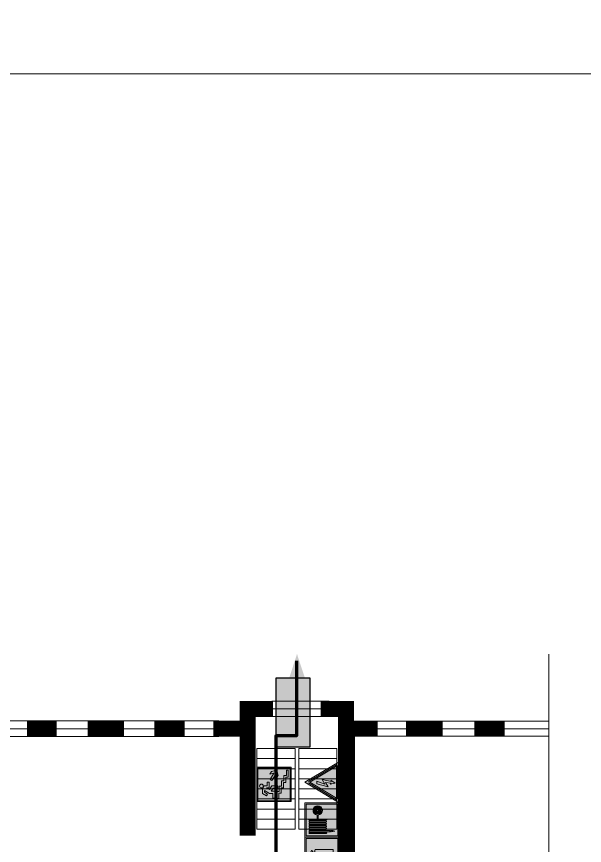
# Model space of a CAD drawing. Header units: millimetres. Extents: x 13114 to 67229, y 22859 to 38520.
# Drawn here: x 20644.9 to 20777.2, y 35768.5 to 35961.5 of the extents above; entities that cross this region are included whole.
import ezdxf

# ---------------------------------------------------------------- set-up
doc = ezdxf.new("R2010")
doc.units = ezdxf.units.MM
doc.layers.add('План_Штампы', color=7, linetype='Continuous')

# ---------------------------------------------------------------- blocks, each defined once
blk = doc.blocks.new('вниз')
at = {"lineweight": 0, "true_color": 0xffffff}
h = blk.add_hatch(color=7, dxfattribs=at)
h.dxf.hatch_style = 1
h.paths.add_polyline_path([(40994.51, -4472.22), (40986.51, -4472.22), (40986.51, -4480.22), (40994.51, -4480.22)])
h.paths.add_polyline_path([(40994.31, -4472.42), (40994.31, -4480.01), (40986.71, -4480.01), (40986.71, -4472.42)], flags=16)
h.paths.add_polyline_path([(40988.43, -4473.53), (40989.43, -4473.53), (40990.19, -4473.96), (40990.19, -4474.6), (40991, -4474.6), (40991, -4475.06), (40989.73, -4475.06), (40989.73, -4474.46), (40989.3, -4475.18), (40990.17, -4475.7), (40990.17, -4477.11), (40989.63, -4477.11), (40989.63, -4476.01), (40988.94, -4475.59), (40988.94, -4476.46), (40988.94, -4476.46), (40987.47, -4476.46), (40987.26, -4476.46), (40987.26, -4475.92), (40988.4, -4475.92), (40988.4, -4475.2), (40989.1, -4473.99), (40988.66, -4473.99), (40988.24, -4474.7), (40987.86, -4474.47), (40988.41, -4473.56)], flags=0)
h.paths.add_polyline_path([(40990.55, -4473.29, -1), (40989.69, -4473.29, -1)], flags=0)
h.paths.add_polyline_path([(40988.85, -4476.89), (40988.85, -4477.43), (40990.1, -4477.43), (40990.1, -4477.99), (40991.34, -4477.99), (40991.34, -4478.54), (40992.59, -4478.54), (40992.59, -4479.09), (40993.83, -4479.09), (40993.83, -4479.52), (40992.17, -4479.52), (40992.17, -4478.97), (40990.91, -4478.97), (40990.91, -4478.41), (40989.68, -4478.41), (40989.68, -4477.86), (40988.43, -4477.86), (40988.43, -4477.31), (40987.6, -4477.31), (40987.18, -4477.31), (40987.18, -4476.89)], flags=0)
h.paths.add_polyline_path([(40991.61, -4475.33), (40993.12, -4476.2), (40992.9, -4475.27), (40993.48, -4475.6), (40993.83, -4476.88), (40992.56, -4477.22), (40991.97, -4476.88), (40992.9, -4476.61), (40991.38, -4475.74), (40991.58, -4475.39)], flags=0)
h.paths.add_polyline_path([(40990.19, -4473.96), (40989.43, -4473.53), (40988.43, -4473.53), (40988.41, -4473.56), (40987.86, -4474.47), (40988.24, -4474.7), (40988.66, -4473.99), (40989.1, -4473.99), (40988.4, -4475.2), (40988.4, -4475.92), (40987.26, -4475.92), (40987.26, -4476.46), (40987.47, -4476.46), (40988.94, -4476.46), (40988.94, -4476.27), (40988.94, -4475.59), (40989.63, -4476.01), (40989.63, -4477.11), (40990.17, -4477.11), (40990.17, -4475.7), (40989.3, -4475.18), (40989.73, -4474.46), (40989.73, -4475.06), (40991, -4475.06), (40991, -4474.6), (40990.19, -4474.6)], flags=0)
h.paths.add_polyline_path([(40990.55, -4473.29, 1), (40989.69, -4473.29, 1)], flags=0)
h.paths.add_polyline_path([(40991.61, -4475.33), (40991.58, -4475.39), (40991.38, -4475.74), (40992.9, -4476.61), (40991.97, -4476.88), (40992.56, -4477.22), (40993.83, -4476.88), (40993.48, -4475.6), (40992.9, -4475.27), (40993.12, -4476.2)], flags=0)
h.paths.add_polyline_path([(40990.1, -4477.43), (40988.85, -4477.43), (40988.85, -4476.89), (40987.18, -4476.89), (40987.18, -4477.31), (40987.6, -4477.31), (40988.43, -4477.31), (40988.43, -4477.86), (40989.68, -4477.86), (40989.68, -4478.41), (40990.91, -4478.41), (40990.91, -4478.97), (40992.17, -4478.97), (40992.17, -4479.52), (40993.83, -4479.52), (40993.83, -4479.09), (40992.59, -4479.09), (40992.59, -4478.54), (40991.34, -4478.54), (40991.34, -4477.99), (40990.1, -4477.99)], flags=0)
at = {"lineweight": 0}
h = blk.add_hatch(color=126, dxfattribs=at)
h.dxf.hatch_style = 1
h.paths.add_polyline_path([(40994.31, -4472.42), (40986.71, -4472.42), (40986.71, -4480.01), (40994.31, -4480.01)])
h.paths.add_polyline_path([(40988.43, -4473.53), (40989.43, -4473.53), (40990.19, -4473.96), (40990.19, -4474.6), (40991, -4474.6), (40991, -4475.06), (40989.73, -4475.06), (40989.73, -4474.46), (40989.3, -4475.18), (40990.17, -4475.7), (40990.17, -4477.11), (40989.63, -4477.11), (40989.63, -4476.01), (40988.94, -4475.59), (40988.94, -4476.46), (40988.94, -4476.46), (40987.47, -4476.46), (40987.26, -4476.46), (40987.26, -4475.92), (40988.4, -4475.92), (40988.4, -4475.2), (40989.1, -4473.99), (40988.66, -4473.99), (40988.24, -4474.7), (40987.86, -4474.47), (40988.41, -4473.56)], flags=16)
h.paths.add_polyline_path([(40990.55, -4473.29, -1), (40989.69, -4473.29, -1)], flags=16)
h.paths.add_polyline_path([(40988.85, -4476.89), (40988.85, -4477.43), (40990.1, -4477.43), (40990.1, -4477.99), (40991.34, -4477.99), (40991.34, -4478.54), (40992.59, -4478.54), (40992.59, -4479.09), (40993.83, -4479.09), (40993.83, -4479.52), (40992.17, -4479.52), (40992.17, -4478.97), (40990.91, -4478.97), (40990.91, -4478.41), (40989.68, -4478.41), (40989.68, -4477.86), (40988.43, -4477.86), (40988.43, -4477.31), (40987.6, -4477.31), (40987.18, -4477.31), (40987.18, -4476.89)], flags=16)
h.paths.add_polyline_path([(40991.61, -4475.33), (40993.12, -4476.2), (40992.9, -4475.27), (40993.48, -4475.6), (40993.83, -4476.88), (40992.56, -4477.22), (40991.97, -4476.88), (40992.9, -4476.61), (40991.38, -4475.74), (40991.58, -4475.39)], flags=16)
at = {"lineweight": 0, "true_color": 0xffffff}
h = blk.add_hatch(color=7, dxfattribs=at)
h.dxf.hatch_style = 1
h.paths.add_polyline_path([(40989.73, -4474.46), (40989.73, -4475.06), (40991, -4475.06), (40991, -4474.6), (40990.19, -4474.6), (40990.19, -4473.96), (40989.43, -4473.53), (40988.43, -4473.53), (40988.41, -4473.56), (40987.86, -4474.47), (40988.24, -4474.7), (40988.66, -4473.99), (40989.1, -4473.99), (40988.4, -4475.2), (40988.4, -4475.92), (40987.26, -4475.92), (40987.26, -4476.46), (40987.47, -4476.46), (40988.94, -4476.46), (40988.94, -4475.59), (40989.63, -4476.01), (40989.63, -4477.11), (40990.17, -4477.11), (40990.17, -4475.7), (40989.3, -4475.18)])
h.paths.add_polyline_path([(40989.69, -4473.29, 1), (40990.55, -4473.29, 1)])
h.paths.add_polyline_path([(40991.61, -4475.33), (40991.58, -4475.39), (40991.38, -4475.74), (40992.9, -4476.61), (40991.97, -4476.88), (40992.56, -4477.22), (40993.83, -4476.88), (40993.48, -4475.6), (40992.9, -4475.27), (40993.12, -4476.2)])
h.paths.add_polyline_path([(40990.1, -4477.43), (40988.85, -4477.43), (40988.85, -4476.89), (40987.18, -4476.89), (40987.18, -4477.31), (40987.6, -4477.31), (40988.43, -4477.31), (40988.43, -4477.86), (40989.68, -4477.86), (40989.68, -4478.41), (40990.91, -4478.41), (40990.91, -4478.97), (40992.17, -4478.97), (40992.17, -4479.52), (40993.83, -4479.52), (40993.83, -4479.09), (40992.59, -4479.09), (40992.59, -4478.54), (40991.34, -4478.54), (40991.34, -4477.99), (40990.1, -4477.99)])
at = {"color": 126, "lineweight": 0}
for points in [[(40986.51, -4472.22), (40994.51, -4472.22), (40994.51, -4480.22), (40986.51, -4480.22)], [(40986.71, -4472.42), (40994.31, -4472.42), (40994.31, -4480.01), (40986.71, -4480.01)]]:
    blk.add_lwpolyline(points, close=True, dxfattribs=at)
for points in [[(40987.47, -4476.46), (40987.26, -4476.46), (40987.26, -4475.92), (40988.4, -4475.92), (40988.4, -4475.2), (40989.1, -4473.99), (40988.66, -4473.99), (40988.24, -4474.7), (40987.86, -4474.47), (40988.41, -4473.56), (40988.43, -4473.53), (40989.43, -4473.53), (40990.19, -4473.96), (40990.19, -4474.6), (40991, -4474.6), (40991, -4475.06), (40989.73, -4475.06), (40989.73, -4474.46), (40989.3, -4475.18), (40990.17, -4475.7), (40990.17, -4477.11), (40989.63, -4477.11), (40989.63, -4476.01), (40988.94, -4475.59), (40988.94, -4476.46)], [(40991.58, -4475.39), (40991.38, -4475.74), (40992.9, -4476.61), (40991.97, -4476.88), (40992.56, -4477.22), (40993.83, -4476.88), (40993.48, -4475.6), (40992.9, -4475.27), (40993.12, -4476.2), (40991.61, -4475.33), (40991.58, -4475.39)], [(40987.6, -4477.31), (40987.18, -4477.31), (40987.18, -4476.89), (40988.85, -4476.89), (40988.85, -4477.43), (40990.1, -4477.43), (40990.1, -4477.99), (40991.34, -4477.99), (40991.34, -4478.54), (40992.59, -4478.54), (40992.59, -4479.09), (40993.83, -4479.09), (40993.83, -4479.52), (40992.17, -4479.52), (40992.17, -4478.97), (40990.91, -4478.97), (40990.91, -4478.41), (40989.68, -4478.41), (40989.68, -4477.86), (40988.43, -4477.86), (40988.43, -4477.31), (40987.6, -4477.31)], [(40987.47, -4476.46), (40988.94, -4476.46), (40988.94, -4476.27)]]:
    blk.add_lwpolyline(points, dxfattribs=at)
blk.add_circle((40990.12, -4473.29), 0.432, dxfattribs=at)
blk = doc.blocks.new('A$C7B4425F7')
at = {"true_color": 0xffffff}
blk.add_hatch(color=7, dxfattribs=at).paths.add_polyline_path([(0, 0), (-16, 0), (-16, -8), (0, -8)])
h = blk.add_hatch(color=126)
h.paths.add_polyline_path([(-0.2, -0.2), (-15.8, -0.2), (-15.8, -7.8), (-0.2, -7.8)])
h.paths.add_polyline_path([(-11.76, -2.03), (-11.76, -3.66), (-11.17, -3.66, -0.568275), (-11.17, -6.18), (-12.58, -6.18), (-12.58, -2.03)], flags=16)
h.paths.add_polyline_path([(-13.33, -4.12, -0.495768), (-13.59, -6.18), (-15.03, -6.18), (-15.03, -2.03), (-13.59, -2.03, -0.487973)], flags=16)
h.paths.add_polyline_path([(-10.25, -2.03), (-9.48, -2.03), (-9.48, -6.18), (-10.25, -6.18)], flags=16)
h.paths.add_polyline_path([(-13.84, -3.69), (-14.24, -3.69), (-14.24, -3.03), (-13.9, -3.03, -0.692621)], flags=0)
h.paths.add_polyline_path([(-9.15, -2.03), (-8.4, -2.03), (-8.04, -3.07), (-7.68, -2.03), (-6.93, -2.03), (-7.64, -4.1), (-6.93, -6.18), (-7.68, -6.18), (-8.04, -5.14), (-8.4, -6.18), (-9.15, -6.18), (-8.44, -4.1)], flags=16)
h.paths.add_polyline_path([(-11.76, -4.46), (-11.42, -4.46, -0.692621), (-11.36, -5.12), (-11.76, -5.12)], flags=0)
h.paths.add_polyline_path([(-13.9, -5.2), (-14.24, -5.2), (-14.24, -4.55), (-13.84, -4.55, -0.708038)], flags=0)
edge = h.paths.add_edge_path(flags=16)
edge.add_ellipse((-5.51, -4.08), major_axis=(0, 2.05), ratio=0.586184, start_angle=0, end_angle=360)
edge = h.paths.add_edge_path(flags=0)
edge.add_ellipse((-5.51, -4.08), major_axis=(0, 1.14), ratio=0.454828, start_angle=0, end_angle=360)
h.paths.add_polyline_path([(-4.13, -4.96, 0.377264), (-3.48, -4.52, 0.0555), (-3.16, -2.03), (-1.66, -2.03), (-1.66, -4.96), (-0.96, -4.96), (-0.96, -7.01), (-1.75, -7.01), (-1.75, -6.18), (-3.3, -6.18), (-3.3, -7.02), (-4.13, -7.02)], flags=16)
h.paths.add_polyline_path([(-2.73, -2.91), (-2.28, -2.91), (-2.28, -4.96), (-3.05, -4.96, 0.079136)], flags=0)
at = {"color": 126}
blk.add_lwpolyline([(-16, -8), (0, -8), (0, 0), (-16, 0)], close=True, dxfattribs=at)
blk = doc.blocks.new('A$C3AD82952')
at = {"true_color": 0xf5f5ff}
h = blk.add_hatch(color=7, dxfattribs=at)
h.dxf.hatch_style = 1
h.paths.add_polyline_path([(8.21, 8.73, 0.414214), (7.89, 9.05), (7.22, 9.05), (7.22, 9.92), (7.59, 9.92, 1), (7.57, 10.36), (7.22, 10.36), (7.22, 10.6), (6.43, 10.6), (6.43, 10.36), (6.01, 10.36), (4.74, 9.59), (4.74, 8.69), (4.98, 8.73), (4.98, 9.26), (6.12, 9.91), (6.43, 9.91), (6.43, 9.05), (5.76, 9.05, 0.414214), (5.44, 8.73), (5.44, 2.2), (8.21, 2.2)], flags=0)
h.paths.add_polyline_path([(12.8, 12.8), (0, 12.8), (0, 0), (12.8, 0)])
h.paths.add_polyline_path([(0.51, 12.29), (12.29, 12.29), (12.29, 0.51), (0.51, 0.51)], flags=16)
h.paths.add_polyline_path([(4.74, 9.59), (6.01, 10.36), (6.43, 10.36), (6.43, 10.6), (7.22, 10.6), (7.22, 10.36), (7.59, 10.36, -0.94586), (7.59, 9.92), (7.22, 9.92), (7.22, 9.05), (7.89, 9.05, -0.414214), (8.21, 8.73), (8.21, 2.2), (5.44, 2.2), (5.44, 8.73, -0.414214), (5.76, 9.05), (6.43, 9.05), (6.43, 9.91), (6.12, 9.91), (4.98, 9.26), (4.98, 8.73), (4.74, 8.69)], flags=0)
h = blk.add_hatch(color=242)
h.dxf.hatch_style = 1
h.paths.add_polyline_path([(12.29, 12.29), (0.51, 12.29), (0.51, 0.51), (12.29, 0.51)])
h.paths.add_polyline_path([(4.74, 8.69), (4.74, 9.59), (6.01, 10.36), (6.43, 10.36), (6.43, 10.6), (7.22, 10.6), (7.22, 10.36), (7.59, 10.36, -0.94586), (7.59, 9.92), (7.22, 9.92), (7.22, 9.05), (7.89, 9.05, -0.414214), (8.21, 8.73), (8.21, 2.2), (5.44, 2.2), (5.44, 8.73, -0.414214), (5.76, 9.05), (6.43, 9.05), (6.43, 9.91), (6.12, 9.91), (4.98, 9.26), (4.98, 8.73)], flags=16)
h = blk.add_hatch(color=7, dxfattribs=at)
h.dxf.hatch_style = 1
h.paths.add_polyline_path([(8.21, 8.73, 0.414214), (7.89, 9.05), (7.22, 9.05), (7.22, 9.92), (7.59, 9.92, 1), (7.57, 10.36), (7.22, 10.36), (7.22, 10.6), (6.43, 10.6), (6.43, 10.36), (6.01, 10.36), (4.74, 9.59), (4.74, 8.69), (4.98, 8.73), (4.98, 9.26), (6.12, 9.91), (6.43, 9.91), (6.43, 9.05), (5.76, 9.05, 0.414214), (5.44, 8.73), (5.44, 2.2), (8.21, 2.2)])
at = {"color": 242, "lineweight": 5}
for p, q in [((0, 0), (0, 12.8)), ((0, 12.8), (12.8, 12.8)), ((12.8, 0), (12.8, 12.8)), ((6.01, 10.36), (4.74, 9.59)), ((4.74, 9.59), (4.74, 8.69)), ((4.98, 9.26), (6.12, 9.91)), ((6.01, 10.36), (6.43, 10.36)), ((6.12, 9.91), (6.43, 9.91)), ((7.22, 10.6), (6.43, 10.6)), ((6.43, 10.6), (6.43, 10.36)), ((6.43, 9.91), (6.43, 9.05)), ((7.22, 10.36), (7.22, 10.6)), ((7.59, 10.36), (7.22, 10.36)), ((7.22, 9.05), (7.22, 9.92)), ((7.59, 9.92), (7.22, 9.92)), ((4.74, 8.69), (4.98, 8.73)), ((4.98, 8.73), (4.98, 9.26)), ((5.44, 2.2), (5.44, 8.73)), ((5.76, 9.05), (6.43, 9.05)), ((7.89, 9.05), (7.22, 9.05)), ((8.21, 2.2), (8.21, 8.73)), ((0, 0), (12.8, 0)), ((5.44, 2.2), (8.21, 2.2))]:
    blk.add_line(p, q, dxfattribs=at)
blk.add_lwpolyline([(0.51, 12.29), (12.29, 12.29), (12.29, 0.51), (0.51, 0.51)], close=True, dxfattribs=at)
for centre, radius, start, end in [((7.58, 10.14), 0.223, 273.1875, 86.8125), ((5.76, 8.73), 0.32, 90, 180), ((7.89, 8.73), 0.32, 0, 90)]:
    blk.add_arc(centre, radius, start, end, dxfattribs=at)
blk = doc.blocks.new('A$C37112FD5')
at = {"true_color": 0xf5f5ff}
h = blk.add_hatch(color=7, dxfattribs=at)
h.dxf.hatch_style = 1
h.paths.add_polyline_path([(12.8, -7.4), (0, -7.4), (0, -20.2), (12.8, -20.2)])
h.paths.add_polyline_path([(12.29, -7.91), (12.29, -19.69), (0.51, -19.69), (0.51, -7.91)], flags=16)
h.paths.add_polyline_path([(4.98, -9.04, -0.42597), (5.17, -9.22), (5.17, -12.25), (5.17, -15.29, -0.432244), (4.98, -15.47), (4.83, -15.47, -0.42597), (4.64, -15.29), (4.64, -12.25), (4.64, -9.22, -0.432244), (4.83, -9.04)], flags=0)
h.paths.add_polyline_path([(4.28, -9.22), (4.28, -12.25), (4.28, -15.29, -0.432244), (4.09, -15.47), (3.94, -15.47, -0.42597), (3.75, -15.29), (3.75, -12.25), (3.75, -9.22, -0.432244), (3.94, -9.04), (4.09, -9.04, -0.42597)], flags=0)
h.paths.add_polyline_path([(5.72, -9.04), (5.87, -9.04, -0.42597), (6.06, -9.22), (6.06, -12.25), (6.06, -15.29, -0.432244), (5.87, -15.47), (5.72, -15.47, -0.42597), (5.53, -15.29), (5.53, -12.25), (5.53, -9.22, -0.432244)], flags=0)
h.paths.add_polyline_path([(6.42, -8.9), (6.5, -8.9, -0.42597), (6.69, -9.08), (6.69, -12.03), (8.21, -12.03, -15.824349), (8.21, -12.47), (6.69, -12.47), (6.69, -15.42, -0.432244), (6.5, -15.6), (6.42, -15.6)], flags=0)
h.paths.add_polyline_path([(3.39, -9.22), (3.39, -12.25), (3.39, -15.29, -0.432244), (3.2, -15.47), (3.05, -15.47, -0.42597), (2.85, -15.29), (2.85, -12.25), (2.85, -9.22, -0.432244), (3.05, -9.04), (3.2, -9.04, -0.42597)], flags=0)
h.paths.add_polyline_path([(2.5, -9.22), (2.5, -16.71), (1.96, -16.71), (1.96, -9.22, -0.432244), (2.15, -9.04), (2.31, -9.04, -0.42597)], flags=0)
h.paths.add_polyline_path([(1.61, -8.9), (1.61, -15.6), (1.57, -15.6, -0.42597), (1.37, -15.42), (1.37, -12.03), (1.37, -9.09, -0.432244), (1.57, -8.9)], flags=0)
h.paths.add_polyline_path([(9.76, -10.81), (9.76, -12.03), (8.49, -12.03, -0.336371)], flags=0)
h.paths.add_polyline_path([(8.49, -12.47), (9.76, -12.47), (9.76, -13.7, -0.336371)], flags=0)
h.paths.add_polyline_path([(10.11, -10.81, -0.336371), (11.38, -12.03), (10.11, -12.03)], flags=0)
h.paths.add_polyline_path([(10.11, -12.47), (11.38, -12.47, -0.336371), (10.11, -13.7)], flags=0)
h.paths.add_polyline_path([(2.5, -16.84), (2.5, -17.05), (1.97, -17.05), (1.97, -16.84)], flags=0)
h.paths.add_polyline_path([(2.5, -17.24, -0.033778), (2.24, -18.6, -0.033778), (1.97, -17.24)], flags=0)
h = blk.add_hatch(color=242)
h.dxf.hatch_style = 1
h.paths.add_polyline_path([(12.29, -7.91), (0.51, -7.91), (0.51, -19.69), (12.29, -19.69)])
h.paths.add_polyline_path([(6.42, -15.6), (6.42, -8.9), (6.5, -8.9, -0.42597), (6.69, -9.08), (6.69, -12.03), (8.21, -12.03, -15.824349), (8.21, -12.47), (6.69, -12.47), (6.69, -15.42, -0.432244), (6.5, -15.6)], flags=16)
h.paths.add_polyline_path([(5.87, -15.47), (5.72, -15.47, -0.42597), (5.53, -15.29), (5.53, -12.25), (5.53, -9.22, -0.432244), (5.72, -9.04), (5.87, -9.04, -0.42597), (6.06, -9.22), (6.06, -12.25), (6.06, -15.29, -0.432244)], flags=16)
h.paths.add_polyline_path([(4.98, -15.47), (4.83, -15.47, -0.42597), (4.64, -15.29), (4.64, -12.25), (4.64, -9.22, -0.432244), (4.83, -9.04), (4.98, -9.04, -0.42597), (5.17, -9.22), (5.17, -12.25), (5.17, -15.29, -0.432244)], flags=16)
h.paths.add_polyline_path([(4.09, -15.47), (3.94, -15.47, -0.42597), (3.75, -15.29), (3.75, -12.25), (3.75, -9.22, -0.432244), (3.94, -9.04), (4.09, -9.04, -0.42597), (4.28, -9.22), (4.28, -12.25), (4.28, -15.29, -0.432244)], flags=16)
h.paths.add_polyline_path([(3.2, -15.47), (3.05, -15.47, -0.42597), (2.85, -15.29), (2.85, -12.25), (2.85, -9.22, -0.432244), (3.05, -9.04), (3.2, -9.04, -0.42597), (3.39, -9.22), (3.39, -12.25), (3.39, -15.29, -0.432244)], flags=16)
h.paths.add_polyline_path([(2.5, -17.05), (1.97, -17.05), (1.97, -16.84), (2.5, -16.84)], flags=16)
h.paths.add_polyline_path([(2.5, -17.24, -0.033778), (2.24, -18.6, -0.033778), (1.97, -17.24)], flags=16)
h.paths.add_polyline_path([(2.5, -16.71), (1.96, -16.71), (1.96, -9.22, -0.432244), (2.15, -9.04), (2.31, -9.04, -0.42597), (2.5, -9.22)], flags=16)
h.paths.add_polyline_path([(1.61, -15.6), (1.57, -15.6, -0.42597), (1.37, -15.42), (1.37, -12.03), (1.37, -9.09, -0.432244), (1.57, -8.9), (1.61, -8.9)], flags=16)
h.paths.add_polyline_path([(8.49, -12.47), (9.76, -12.47), (9.76, -13.7, -0.336371)], flags=0)
h.paths.add_polyline_path([(10.11, -13.7), (10.11, -12.47), (11.38, -12.47, -0.336371)], flags=0)
h.paths.add_polyline_path([(8.49, -12.03, -0.336371), (9.76, -10.81), (9.76, -12.03)], flags=0)
h.paths.add_polyline_path([(10.11, -12.03), (10.11, -10.81, -0.336371), (11.38, -12.03)], flags=0)
h = blk.add_hatch(color=7, dxfattribs=at)
h.dxf.hatch_style = 1
h.paths.add_polyline_path([(1.61, -8.9), (1.57, -8.9, 0.432244), (1.37, -9.09), (1.37, -12.03), (1.37, -15.42, 0.42597), (1.57, -15.6), (1.61, -15.6)])
h.paths.add_polyline_path([(2.5, -9.22, 0.42597), (2.31, -9.04), (2.15, -9.04, 0.432244), (1.96, -9.22), (1.96, -16.71), (2.5, -16.71)])
h.paths.add_polyline_path([(2.5, -16.84), (1.97, -16.84), (1.97, -17.05), (2.5, -17.05)])
h.paths.add_polyline_path([(2.5, -17.24), (1.97, -17.24, 0.033778), (2.24, -18.6, 0.033778)])
h.paths.add_polyline_path([(3.39, -12.25), (3.39, -9.22, 0.42597), (3.2, -9.04), (3.05, -9.04, 0.432244), (2.85, -9.22), (2.85, -12.25), (2.85, -15.29, 0.42597), (3.05, -15.47), (3.2, -15.47, 0.432244), (3.39, -15.29)])
h.paths.add_polyline_path([(4.28, -12.25), (4.28, -9.22, 0.42597), (4.09, -9.04), (3.94, -9.04, 0.432244), (3.75, -9.22), (3.75, -12.25), (3.75, -15.29, 0.42597), (3.94, -15.47), (4.09, -15.47, 0.432244), (4.28, -15.29)])
h.paths.add_polyline_path([(5.17, -12.25), (5.17, -9.22, 0.42597), (4.98, -9.04), (4.83, -9.04, 0.432244), (4.64, -9.22), (4.64, -12.25), (4.64, -15.29, 0.42597), (4.83, -15.47), (4.98, -15.47, 0.432244), (5.17, -15.29)])
h.paths.add_polyline_path([(6.06, -12.25), (6.06, -9.22, 0.42597), (5.87, -9.04), (5.72, -9.04, 0.432244), (5.53, -9.22), (5.53, -12.25), (5.53, -15.29, 0.42597), (5.72, -15.47), (5.87, -15.47, 0.432244), (6.06, -15.29)])
h.paths.add_polyline_path([(6.69, -12.47), (8.21, -12.47, 15.824349), (8.21, -12.03), (6.69, -12.03), (6.69, -9.08, 0.42597), (6.5, -8.9), (6.42, -8.9), (6.42, -15.6), (6.5, -15.6, 0.432244), (6.69, -15.42)])
h.paths.add_polyline_path([(8.49, -12.47), (9.76, -12.47), (9.76, -13.7, -0.336371)], flags=16)
h.paths.add_polyline_path([(8.49, -12.03, -0.336371), (9.76, -10.81), (9.76, -12.03)], flags=16)
h.paths.add_polyline_path([(10.11, -12.47), (11.38, -12.47, -0.336371), (10.11, -13.7)], flags=16)
h.paths.add_polyline_path([(10.11, -12.03), (10.11, -10.81, -0.336371), (11.38, -12.03)], flags=16)
h = blk.add_hatch(color=242)
h.dxf.hatch_style = 1
h.paths.add_polyline_path([(9.76, -10.81, 0.336371), (8.49, -12.03), (9.76, -12.03)])
h.paths.add_polyline_path([(10.11, -10.81), (10.11, -12.03), (11.38, -12.03, 0.336371)])
h.paths.add_polyline_path([(11.38, -12.47), (10.11, -12.47), (10.11, -13.7, 0.336371)])
h.paths.add_polyline_path([(9.76, -12.47), (8.49, -12.47, 0.336371), (9.76, -13.7)])
at = {"color": 242, "lineweight": 5}
for p, q in [((0, -20.2), (0, -7.4)), ((0, -7.4), (12.8, -7.4)), ((1.37, -12.03), (1.37, -9.08)), ((1.57, -8.9), (1.61, -8.9)), ((1.61, -8.9), (1.61, -15.6)), ((1.96, -16.71), (1.96, -9.22)), ((2.15, -9.04), (2.31, -9.04)), ((2.5, -16.71), (2.5, -9.22)), ((2.85, -12.25), (2.85, -9.22)), ((3.05, -9.04), (3.2, -9.04)), ((3.39, -12.25), (3.39, -9.22)), ((3.75, -12.25), (3.75, -9.22)), ((3.94, -9.04), (4.09, -9.04)), ((4.28, -12.25), (4.28, -9.22)), ((4.64, -12.25), (4.64, -9.22)), ((4.83, -9.04), (4.98, -9.04)), ((5.17, -12.25), (5.17, -9.22)), ((5.53, -12.25), (5.53, -9.22)), ((5.72, -9.04), (5.87, -9.04)), ((6.06, -12.25), (6.06, -9.22)), ((6.42, -8.9), (6.42, -15.6)), ((6.5, -8.9), (6.42, -8.9)), ((6.69, -12.03), (6.69, -9.08)), ((12.8, -20.2), (12.8, -7.4)), ((1.37, -12.03), (1.37, -15.42)), ((2.85, -12.25), (2.85, -15.29)), ((3.39, -12.25), (3.39, -15.29)), ((3.75, -12.25), (3.75, -15.29)), ((4.28, -12.25), (4.28, -15.29)), ((4.64, -12.25), (4.64, -15.29)), ((5.17, -12.25), (5.17, -15.29)), ((5.53, -12.25), (5.53, -15.29)), ((6.06, -12.25), (6.06, -15.29)), ((8.21, -12.03), (6.69, -12.03)), ((9.76, -12.03), (8.49, -12.03)), ((9.76, -10.81), (9.76, -12.03)), ((10.11, -10.81), (10.11, -12.03)), ((11.38, -12.03), (10.11, -12.03)), ((8.21, -12.47), (6.69, -12.47)), ((6.69, -12.47), (6.69, -15.42)), ((9.76, -12.47), (8.49, -12.47)), ((9.76, -12.47), (9.76, -13.7)), ((11.38, -12.47), (10.11, -12.47)), ((10.11, -12.47), (10.11, -13.7)), ((1.57, -15.6), (1.61, -15.6)), ((1.96, -16.71), (2.5, -16.71)), ((1.97, -16.84), (2.5, -16.84)), ((1.97, -17.05), (1.97, -16.84)), ((2.5, -17.05), (1.97, -17.05)), ((1.97, -17.24), (2.5, -17.24)), ((2.5, -16.84), (2.5, -17.05)), ((3.05, -15.47), (3.2, -15.47)), ((3.94, -15.47), (4.09, -15.47)), ((4.83, -15.47), (4.98, -15.47)), ((5.72, -15.47), (5.87, -15.47)), ((6.42, -15.6), (6.5, -15.6)), ((0, -20.2), (12.8, -20.2))]:
    blk.add_line(p, q, dxfattribs=at)
blk.add_lwpolyline([(0.51, -7.91), (12.29, -7.91), (12.29, -19.69), (0.51, -19.69)], close=True, dxfattribs=at)
for centre, radius, start, end in [((1.56, -9.09), 0.182, 87.1027, 180.6071), ((2.15, -9.22), 0.182, 87.1027, 180.6071), ((2.32, -9.22), 0.182, 359.3929, 92.8973), ((3.04, -9.22), 0.182, 87.1027, 180.6071), ((3.21, -9.22), 0.182, 359.3929, 92.8973), ((3.93, -9.22), 0.182, 87.1027, 180.6071), ((4.1, -9.22), 0.182, 359.3929, 92.8973), ((4.82, -9.22), 0.182, 87.1027, 180.6071), ((4.99, -9.22), 0.182, 359.3929, 92.8973), ((5.71, -9.22), 0.182, 87.1027, 180.6071), ((5.88, -9.22), 0.182, 359.3929, 92.8973), ((6.51, -9.09), 0.182, 359.3929, 92.8973), ((9.93, -12.25), 1.74, 187.2319, 172.7681), ((9.93, -12.25), 1.46, 96.9927, 171.3585), ((9.93, -12.25), 1.46, 8.6415, 83.0073), ((1.56, -15.42), 0.182, 179.3929, 272.8973), ((3.04, -15.29), 0.182, 179.3929, 272.8973), ((3.21, -15.29), 0.182, 267.1027, 0.6071), ((3.93, -15.29), 0.182, 179.3929, 272.8973), ((4.1, -15.29), 0.182, 267.1027, 0.6071), ((4.82, -15.29), 0.182, 179.3929, 272.8973), ((4.99, -15.29), 0.182, 267.1027, 0.6071), ((5.71, -15.29), 0.182, 179.3929, 272.8973), ((5.88, -15.29), 0.182, 267.1027, 0.6071), ((6.51, -15.42), 0.182, 267.1027, 0.6071), ((9.93, -12.25), 1.46, 188.6415, 263.0073), ((9.93, -12.25), 1.46, 276.9927, 351.3585), ((12.17, -15.98), 10.27, 187.041, 194.7793), ((-7.7, -15.98), 10.27, 345.2207, 352.959)]:
    blk.add_arc(centre, radius, start, end, dxfattribs=at)
blk = doc.blocks.new('A$C3E6D3DDE')
at = {"lineweight": 5}
h = blk.add_hatch(color=40, dxfattribs=at)
h.paths.add_polyline_path([(24.1, 1.45), (16.46, -11.35), (31.74, -11.35)])
h.paths.add_polyline_path([(24.09, -0.46), (30.03, -10.41), (18.14, -10.41)], flags=16)
h.paths.add_polyline_path([(24.54, -3.08), (23.41, -6.02), (25.13, -5.01), (24.33, -8.5), (24.82, -8.27), (23.79, -9.86), (23.4, -8.04), (23.8, -8.43), (24.04, -6.29), (22.39, -7.25), (23.44, -3.08)], flags=0)
h = blk.add_hatch(color=256, dxfattribs=at)
h.paths.add_polyline_path([(24.37, 0.03, 0.567511), (23.82, 0.03), (17.59, -10.4, 0.582454), (17.86, -10.88), (30.32, -10.88, 0.582149), (30.6, -10.4)])
h.paths.add_polyline_path([(24.09, -0.46), (18.14, -10.41), (30.03, -10.41)], flags=16)
h.paths.add_polyline_path([(24.54, -3.08), (23.41, -6.02), (25.13, -5.01), (24.33, -8.5), (24.82, -8.27), (23.79, -9.86), (23.4, -8.04), (23.8, -8.43), (24.04, -6.29), (22.39, -7.25), (23.44, -3.08)], flags=0)
h = blk.add_hatch(color=40, dxfattribs=at)
h.paths.add_polyline_path([(24.09, -0.46), (18.14, -10.41), (30.03, -10.41)])
h.paths.add_polyline_path([(24.82, -8.27), (23.79, -9.86), (23.4, -8.04), (23.8, -8.43), (24.04, -6.29), (22.39, -7.25), (23.44, -3.08), (24.54, -3.08), (23.41, -6.02), (25.13, -5.01), (24.33, -8.5)], flags=16)
at = {"color": 40, "lineweight": 5}
for p, q in [((16.46, -11.35), (24.1, 1.45)), ((24.1, 1.45), (31.74, -11.35))]:
    blk.add_line(p, q, dxfattribs=at)
at = {"lineweight": 5}
for p, q in [((17.59, -10.4), (23.82, 0.03)), ((24.37, 0.03), (30.6, -10.4)), ((18.14, -10.41), (24.09, -0.46)), ((23.44, -3.08), (22.39, -7.25)), ((23.41, -6.02), (24.54, -3.08)), ((24.54, -3.08), (23.44, -3.08)), ((24.09, -0.46), (30.03, -10.41)), ((25.13, -5.01), (23.41, -6.02)), ((24.33, -8.5), (25.13, -5.01)), ((22.39, -7.25), (24.04, -6.29)), ((23.8, -8.43), (23.4, -8.04)), ((23.4, -8.04), (23.79, -9.86)), ((23.79, -9.86), (24.82, -8.27)), ((24.04, -6.29), (23.8, -8.43)), ((24.82, -8.27), (24.33, -8.5)), ((17.86, -10.88), (30.32, -10.88)), ((18.14, -10.41), (30.03, -10.41))]:
    blk.add_line(p, q, dxfattribs=at)
at = {"color": 50, "lineweight": 5}
blk.add_line((31.74, -11.35), (16.46, -11.35), dxfattribs=at)

msp = doc.modelspace()

# ---------------------------------------------------------------- linework, layer by layer
at = {"color": 5, "lineweight": 0}
for points in [[(20346.69, 35948.23), (20946.69, 35948.23), (20946.69, 36343.23), (20346.69, 36343.23)], [(20346.69, 35553.23), (20946.69, 35553.23), (20946.69, 35948.23), (20346.69, 35948.23)]]:
    msp.add_lwpolyline(points, close=True, dxfattribs=at)
at = {"lineweight": 0}
for points in [[(20768.85, 35670.39), (20768.85, 35813.09)], [(20704.37, 35802.12), (20717.68, 35802.12)], [(20704.64, 35800.32), (20717.96, 35800.32)], [(20595.04, 35797.52), (20692.01, 35797.52)], [(20704.22, 35798.53), (20717.54, 35798.53)], [(20728.81, 35797.47), (20768.85, 35797.47)], [(20595.12, 35795.71), (20692.09, 35795.71)], [(20729.01, 35795.71), (20768.85, 35795.71)], [(20595.04, 35793.9), (20692, 35793.9)], [(20728.79, 35793.99), (20768.85, 35793.99)]]:
    msp.add_lwpolyline(points, dxfattribs=at)
at = {"color": 126, "lineweight": 100, "true_color": 0x008754}
msp.add_lwpolyline([(20710.12, 35811.53), (20710.12, 35794.08), (20705.29, 35794.08), (20705.29, 35766.41)], dxfattribs=at)
at = {"lineweight": 0}
for points, const_width in [([(20690.75, 35795.71), (20698.74, 35795.71), (20698.74, 35770.8), (20698.74, 35800.32), (20704.64, 35800.32)], 3.71), ([(20715.7, 35800.32), (20721.61, 35800.32), (20721.61, 35760.52), (20711.98, 35760.52)], 3.71), ([(20647.31, 35795.71), (20654.2, 35795.71)], 3.71), ([(20661.42, 35795.71), (20669.96, 35795.71)], 3.71), ([(20676.96, 35795.71), (20684.07, 35795.71)], 3.71), ([(20721.61, 35795.71), (20729.01, 35795.71)], 3.71), ([(20735.6, 35795.71), (20744.16, 35795.71)], 3.71), ([(20751.52, 35795.71), (20758.57, 35795.71)], 3.71), ([(20722.82, 35794.45), (20722.82, 35744.91)], 1.85)]:
    msp.add_lwpolyline(points, dxfattribs=dict(at, const_width=const_width))
for points in [[(20700.88, 35788.75), (20709.77, 35788.75), (20709.77, 35791.11), (20700.88, 35791.11)], [(20710.63, 35788.75), (20719.51, 35788.75), (20719.51, 35791.11), (20710.63, 35791.11)], [(20700.88, 35786.4), (20709.77, 35786.4), (20709.77, 35788.75), (20700.88, 35788.75)], [(20710.63, 35786.4), (20719.51, 35786.4), (20719.51, 35788.75), (20710.63, 35788.75)], [(20700.88, 35784.05), (20709.77, 35784.05), (20709.77, 35786.4), (20700.88, 35786.4)], [(20710.63, 35784.05), (20719.51, 35784.05), (20719.51, 35786.4), (20710.63, 35786.4)], [(20700.88, 35781.7), (20709.77, 35781.7), (20709.77, 35784.05), (20700.88, 35784.05)], [(20710.63, 35781.7), (20719.51, 35781.7), (20719.51, 35784.05), (20710.63, 35784.05)], [(20700.88, 35779.35), (20709.77, 35779.35), (20709.77, 35781.7), (20700.88, 35781.7)], [(20710.63, 35779.35), (20719.51, 35779.35), (20719.51, 35781.7), (20710.63, 35781.7)], [(20700.88, 35777), (20709.77, 35777), (20709.77, 35779.35), (20700.88, 35779.35)], [(20710.63, 35777), (20719.51, 35777), (20719.51, 35779.35), (20710.63, 35779.35)], [(20700.88, 35774.65), (20709.77, 35774.65), (20709.77, 35777), (20700.88, 35777)], [(20710.63, 35774.65), (20719.51, 35774.65), (20719.51, 35777), (20710.63, 35777)], [(20700.88, 35772.3), (20709.77, 35772.3), (20709.77, 35774.65), (20700.88, 35774.65)], [(20710.63, 35772.3), (20719.51, 35772.3), (20719.51, 35774.65), (20710.63, 35774.65)]]:
    msp.add_lwpolyline(points, close=True, dxfattribs=at)
at = {"layer": 'План_Штампы', "color": 126, "true_color": 0x008754}
msp.add_solid([(20712.02, 35807.64), (20708.45, 35807.64), (20710.22, 35813.12)], dxfattribs=at)

# ---------------------------------------------------------------- block references
at = {"rotation": 90}
for name, p, xscale, yscale, zscale in [('A$C3E6D3DDE', (20712.92, 35768.2), 0.625, 0.625, 0.625), ('A$C37112FD5', (20707.39, 35770.49), 0.6249984004534781, 0.6249984004534781, 0.6249984004534781), ('A$C3AD82952', (20720.02, 35762.49), 0.625, 0.625, 0.625)]:
    msp.add_blockref(name, p, dxfattribs=dict(at, xscale=xscale, yscale=yscale, zscale=zscale))
at = {"color": 126, "true_color": 0x008754, "rotation": 90}
msp.add_blockref('вниз', (16228.65, -5207.75), dxfattribs=at)
at = {"layer": 'План_Штампы', "rotation": 90}
msp.add_blockref('A$C7B4425F7', (20705.3, 35807.47), dxfattribs=at)

doc.saveas('drawing.dxf')
